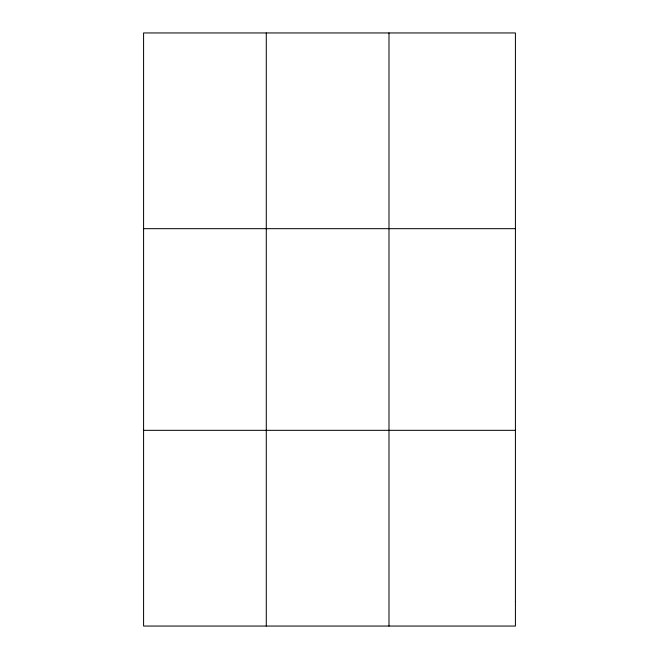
<?xml version="1.0" encoding="UTF-8"?>
<svg xmlns="http://www.w3.org/2000/svg" width="659" height="659" viewBox="0 0 659 659"><rect width="100%" height="100%" fill="white"/><g stroke="black" fill="none" stroke-linecap="round" stroke-linejoin="round"><path stroke-width="0.99" d="M266.285 32.95L266.285 626.05M388.991 32.95L388.991 626.05M143.58 228.673L515.42 228.673M143.58 430.327L515.42 430.327M515.42 601.585L515.42 626.05L143.58 626.05L143.58 32.95L515.42 32.95L515.42 601.585"/></g></svg>
